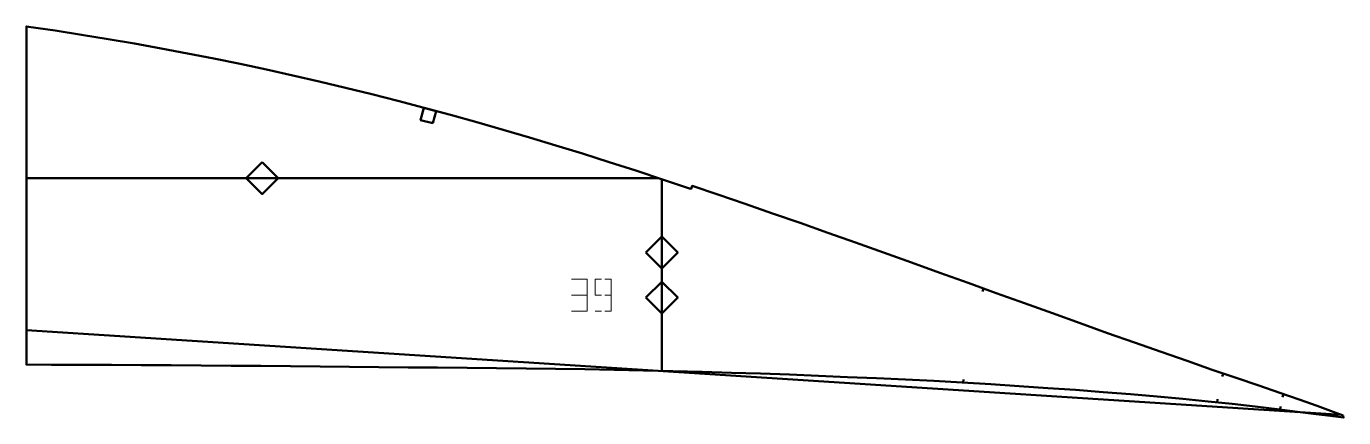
# Model space of a CAD drawing. Header units: metres. Extents: x 428 to 842, y 125 to 248.
import ezdxf

# ---------------------------------------------------------------- set-up
doc = ezdxf.new("R2010")
doc.units = ezdxf.units.M
doc.layers.add('Layer', color=1, linetype='Continuous', lineweight=50)
doc.layers.add('NumLabel', color=1, linetype='Continuous', lineweight=15)

msp = doc.modelspace()

# ---------------------------------------------------------------- linework, layer by layer
at = {"layer": 'Layer', "color": 7}
for p, q in [((427.8, 200), (626.52, 200)), ((495.93, 200), (507.93, 200)), ((627.53, 139.45), (627.53, 199.67)), ((627.53, 170.64), (627.53, 182.64)), ((627.53, 156.48), (627.53, 168.48)), ((427.8, 152.29), (841.19, 125.7))]:
    msp.add_line(p, q, dxfattribs=at)
at = {"layer": 'Layer'}
for p, q in [((728.64, 165.34), (728.31, 164.4)), ((722.4, 136.79), (722.32, 135.8)), ((804.06, 138.64), (803.73, 137.7)), ((802.18, 130.59), (802.08, 129.59)), ((822.98, 132.17), (822.65, 131.22)), ((822.04, 128.31), (821.96, 127.31))]:
    msp.add_line(p, q, dxfattribs=at)
for points in [[(841.74, 125.5), (838.61, 126.63), (833.52, 128.45), (827.93, 130.44), (821.83, 132.57), (815.2, 134.84), (808.07, 137.27), (800.52, 139.85), (792.64, 142.58), (784.5, 145.42), (776.16, 148.35), (767.65, 151.36), (759.03, 154.43), (750.31, 157.56), (741.51, 160.71), (732.67, 163.89), (723.8, 167.09), (714.93, 170.28), (706.07, 173.46), (697.25, 176.62), (688.45, 179.75), (679.7, 182.85), (670.99, 185.91), (662.32, 188.93), (653.7, 191.91), (645.12, 194.84), (637.05, 197.56), (636.73, 196.61), (636.27, 196.77), (627.79, 199.58), (619.35, 202.34), (610.95, 205.04), (602.59, 207.67), (594.26, 210.24), (585.95, 212.74), (577.66, 215.17), (569.38, 217.54), (561.12, 219.84), (552.86, 222.07), (544.6, 224.24), (536.35, 226.34), (528.09, 228.37), (519.84, 230.33), (511.57, 232.23), (503.3, 234.06), (495.02, 235.83), (486.74, 237.53), (478.44, 239.16), (470.14, 240.72), (461.83, 242.22), (453.5, 243.65), (445.17, 245.01), (436.84, 246.3), (428.49, 247.53), (427.8, 247.63), (427.8, 141.43), (435.68, 141.39), (445.11, 141.36), (454.54, 141.33), (463.94, 141.29), (473.34, 141.23), (482.75, 141.16), (492.14, 141.1), (501.51, 141.03), (510.82, 140.94), (520.11, 140.83), (529.38, 140.71), (538.61, 140.61), (547.84, 140.55), (557.08, 140.51), (566.32, 140.44), (575.58, 140.34), (584.87, 140.22), (594.15, 140.11), (603.38, 139.98), (612.56, 139.81), (621.75, 139.6), (630.97, 139.37), (640.21, 139.13), (649.42, 138.89), (658.55, 138.62), (667.65, 138.3), (676.78, 137.94), (685.93, 137.55), (695.06, 137.17), (704.11, 136.77), (713.07, 136.33), (721.99, 135.82), (730.94, 135.26), (739.92, 134.68), (748.83, 134.09), (757.61, 133.48), (766.28, 132.82), (774.82, 132.13), (783.2, 131.41), (791.36, 130.66), (799.25, 129.89), (806.84, 129.09), (814.09, 128.25), (820.95, 127.44), (827.34, 126.66), (833.22, 125.93), (838.57, 125.23), (841.87, 124.8), (841.74, 125.5)], [(555.58, 217.19), (551.72, 218.23), (552.76, 222.1), (556.63, 221.05), (555.58, 217.19)], [(501.93, 205), (506.93, 200), (501.93, 195), (496.93, 200), (501.93, 205)], [(622.53, 176.64), (627.53, 181.64), (632.53, 176.64), (627.53, 171.64), (622.53, 176.64)], [(622.53, 162.48), (627.53, 167.48), (632.53, 162.48), (627.53, 157.48), (622.53, 162.48)]]:
    msp.add_lwpolyline(points, close=True, dxfattribs=at)
at = {"layer": 'NumLabel', "color": 1}
for points in [[(599.13, 168.22), (604.13, 168.22), (604.13, 163.22), (599.13, 163.22), (604.13, 163.22), (604.13, 158.22), (599.13, 158.22)], [(608.63, 163.22), (606.63, 163.22), (606.63, 168.22), (608.63, 168.22)], [(609.63, 168.22), (611.63, 168.22), (611.63, 158.22), (609.63, 158.22)], [(611.63, 163.22), (609.63, 163.22)], [(608.63, 158.22), (606.63, 158.22)]]:
    msp.add_lwpolyline(points, dxfattribs=at)

doc.saveas('drawing.dxf')
